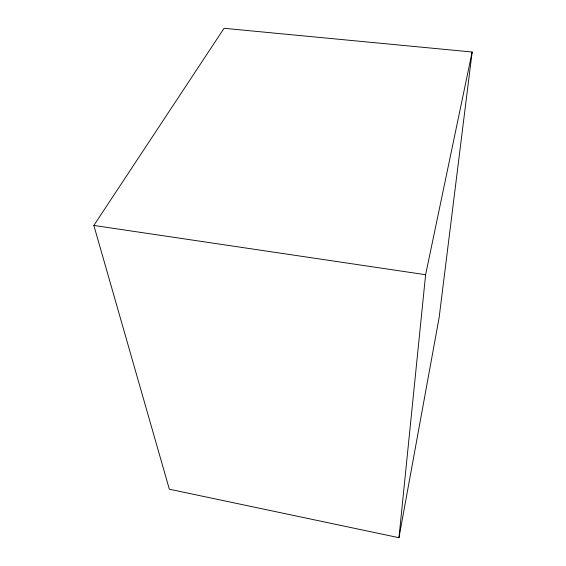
<?xml version="1.0" encoding="UTF-8"?>
<svg xmlns="http://www.w3.org/2000/svg" width="566" height="566" viewBox="0 0 566 566"><rect width="100%" height="100%" fill="white"/><g stroke="black" fill="none" stroke-linecap="round" stroke-linejoin="round"><path stroke-width="0.85" d="M398.959 537.7L425.611 274.722L472.15 52.022L224.058 28.3L93.85 225.438L169.347 489.215L398.959 537.7L439.117 317.675L472.15 52.022M93.85 225.438L425.611 274.722"/></g></svg>
